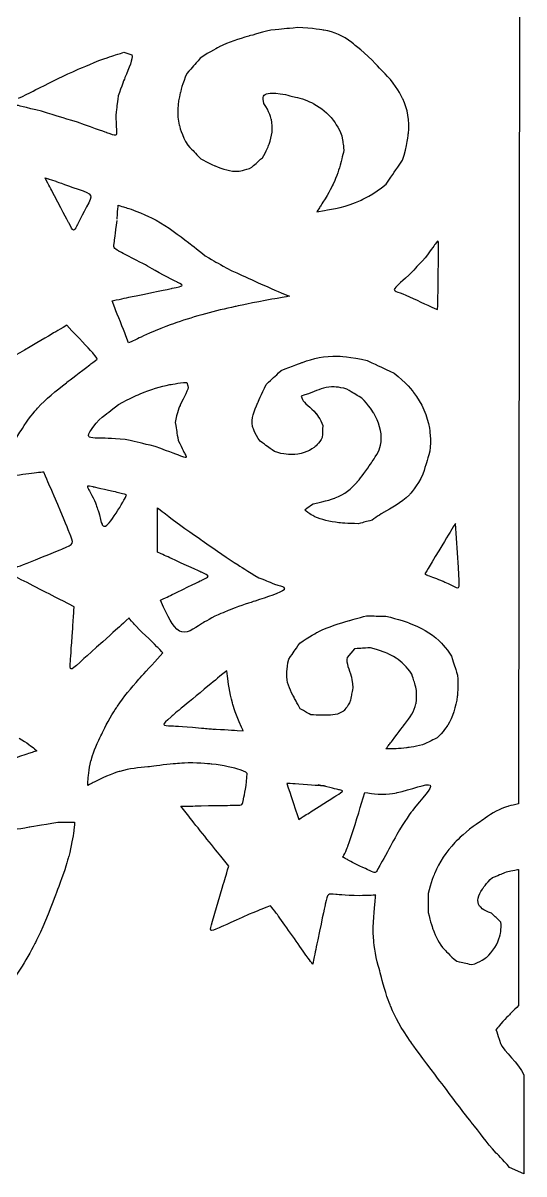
# Model space of a CAD drawing. Extents: x -124 to 557, y -142 to 357.
# Drawn here: x 257.3 to 359, y -142 to 91.7 of the extents above; entities that cross this region are included whole.
import ezdxf

# ---------------------------------------------------------------- set-up
doc = ezdxf.new("R2010")
doc.units = 0
doc.layers.add('layer_1', color=7, linetype='CONTINUOUS')

msp = doc.modelspace()

# ---------------------------------------------------------------- linework, layer by layer
at = {"layer": 'layer_1', "color": 1}
for p, q in [((358.061614, 129.652241), (357.846472, -66.916471)), ((277.770382, 85.726935), (279.44633, 85.219035)), ((306.193688, 75.291969), (306.041705, 76.206457)), ((261.802499, 60.206445), (262.463169, 60.0546)), ((316.961773, 53.349359), (318.485739, 53.60357)), ((275.963949, 33.832502), (275.404738, 35.254762)), ((310.198619, 36.677159), (311.36653, 36.169121)), ((334.360302, 36.663287), (334.360329, 36.663287)), ((267.266525, 29.182979), (266.201089, 30.298819)), ((278.757294, 26.721718), (278.198852, 28.144114)), ((290.541436, 18.695805), (290.795775, 17.984739)), ((313.760677, 15.902331), (314.015016, 15.242192)), ((275.154547, -9.418491), (275.154547, -9.418491)), ((345.6586, -18.865885), (345.049113, -9.926391)), ((284.630316, -15.793333), (284.630316, -14.218047)), ((267.72273, -26.913444), (265.38948, -25.696025)), ((285.849419, -26.916685), (285.239931, -25.545471)), ((289.049214, -31.793079), (289.049214, -31.793079)), ((284.054166, -38.071909), (285.677393, -36.245791)), ((324.553502, -35.399196), (323.080847, -37.176732)), ((298.80148, -40.986775), (298.648985, -39.869387)), ((300.78231, -51.98304), (302.001404, -52.05986)), ((259.66119, -55.703865), (260.168449, -56.109665)), ((331.614532, -55.717032), (330.953871, -55.717032)), ((302.618152, -63.127771), (302.821052, -60.693072)), ((270.461742, -63.127771), (270.512834, -62.316153)), ((310.839457, -62.72633), (310.839457, -62.72633)), ((317.239433, -63.031073), (317.544433, -63.081524)), ((339.944548, -63.081514), (339.944548, -63.081514)), ((318.714422, -63.276778), (318.714422, -63.276769)), ((326.027072, -66.738805), (326.687221, -64.554819)), ((290.952555, -69.416701), (289.329337, -67.387811)), ((312.871204, -68.821827), (313.277654, -70.040921)), ((264.428489, -70.61577), (267.776247, -70.61577)), ((299.067485, -79.560658), (297.444394, -77.531767)), ((357.835979, -80.19906), (357.837811, -107.858241)), ((295.77155, -90.719123), (297.748754, -84.024256)), ((339.538098, -85.11044), (339.538098, -88.971024)), ((357.837811, -107.858241), (357.838131, -107.858332)), ((358.95138, -121.930492), (358.95138, -142.042406)), ((358.95138, -142.042406), (356.031039, -140.692699))]:
    msp.add_line(p, q, dxfattribs=at)
for points in [[(303.145875, 89.006279), (301.012422, 88.396801), (299.082903, 87.787185), (297.152744, 86.82243)], [(307.615948, 90.225382), (305.279329, 89.615895), (303.145875, 89.006279), (303.145875, 89.006279)], [(313.000251, 90.73342), (310.308484, 90.47985), (310.308484, 90.47985), (307.615948, 90.225382)], [(318.333756, 90.225382), (318.333756, 90.225382), (316.047542, 90.631832), (313.000251, 90.73342)], [(324.022794, 87.685479), (322.143039, 89.107866), (320.619192, 89.819188), (318.333756, 90.225382)], [(297.152744, 86.82243), (297.152744, 86.82243), (295.222319, 85.857016), (293.29215, 84.536857)], [(328.136298, 84.130663), (325.901917, 86.263476), (324.022794, 87.685479), (324.022794, 87.685479)], [(268.424044, 82.222268), (268.424044, 82.222268), (271.065397, 83.390445), (273.706888, 84.406254)], [(273.706888, 84.406254), (275.738635, 85.066915), (275.738635, 85.066915), (277.770382, 85.726935)], [(279.44633, 85.219035), (279.700157, 84.406254), (278.786576, 82.476223), (278.024849, 80.59698)], [(293.29215, 84.536857), (291.920808, 82.962487), (291.920808, 82.962487), (290.549081, 81.387594)], [(260.805222, 78.565746), (263.141713, 79.733666), (265.782553, 81.053835), (268.424044, 82.222268)], [(331.895305, 80.1685), (330.016191, 82.149843), (330.016191, 82.149843), (328.136298, 84.130663)], [(278.024849, 80.59698), (278.024849, 80.59698), (277.262601, 78.717216), (276.652857, 76.889019)], [(290.549081, 81.387594), (289.736181, 79.558885), (289.228409, 77.476605), (289.228409, 77.476605)], [(334.384557, 76.257639), (334.384557, 76.257639), (333.41928, 78.339654), (331.895305, 80.1685)], [(256.437378, 76.381247), (258.468475, 77.397185), (260.805222, 78.565746), (260.805222, 78.565746)], [(289.228409, 77.476605), (288.720372, 75.393685), (288.517078, 73.057588), (289.025115, 70.924125)], [(306.041705, 76.206457), (305.888816, 77.120688), (306.701725, 77.425432), (307.870159, 77.425432)], [(307.870159, 77.425432), (307.870159, 77.425432), (309.038335, 77.425432), (310.561404, 77.120688)], [(261.109966, 73.739757), (257.758059, 74.5524), (256.082239, 74.95885), (256.082239, 74.95885)], [(276.652857, 76.889019), (276.399296, 74.908583), (276.399296, 74.908583), (276.145085, 72.927113)], [(307.717526, 72.092824), (307.717526, 72.092824), (307.311204, 73.768782), (306.193688, 75.291969)], [(310.561404, 77.120688), (312.034974, 76.765411), (312.034974, 76.765411), (313.507638, 76.409494)], [(313.507638, 76.409494), (314.930026, 76.003163), (316.352285, 75.241446), (316.352285, 75.241446)], [(316.352285, 75.241446), (317.774545, 74.479197), (319.196804, 73.362588), (320.263925, 71.9402)], [(335.501422, 69.248177), (335.75512, 71.838613), (335.349439, 74.174453), (334.384557, 76.257639)], [(268.424557, 71.504716), (264.767394, 72.622241), (264.767394, 72.622241), (261.109966, 73.739757)], [(276.145085, 72.927113), (276.246663, 70.793522), (276.297718, 69.727189), (276.297718, 69.727189)], [(274.367549, 69.371263), (274.367549, 69.371263), (272.386207, 70.082456), (268.424557, 71.504716)], [(289.025115, 70.924125), (289.025115, 70.924125), (289.533144, 68.790672), (290.752375, 66.860512)], [(307.26068, 67.063669), (307.819241, 68.587516), (308.123857, 70.416353), (307.717526, 72.092824)], [(320.263925, 71.9402), (320.263925, 71.9402), (321.330386, 70.517803), (322.041451, 68.790672)], [(276.297718, 69.727189), (276.348351, 68.660069), (276.348351, 68.660069), (274.367549, 69.371263)], [(322.041451, 68.790672), (322.244745, 67.318008), (322.244745, 67.318008), (322.447911, 65.844703)], [(334.333502, 63.813341), (335.247083, 66.657347), (335.501422, 69.248177), (335.501422, 69.248177)], [(290.752375, 66.860512), (292.073056, 65.48917), (292.073056, 65.48917), (293.393737, 64.117434)], [(305.888816, 64.320728), (306.701725, 65.539831), (307.26068, 67.063669), (307.26068, 67.063669)], [(322.447911, 65.844703), (322.143039, 64.625472), (321.78789, 63.30479), (321.78789, 63.30479)], [(293.393737, 64.117434), (294.815869, 63.30479), (296.339835, 62.644779), (296.339835, 62.644779)], [(303.755491, 62.390303), (304.822474, 63.355845), (304.822474, 63.355845), (305.888816, 64.320728)], [(321.78789, 63.30479), (321.431708, 61.983981), (321.025514, 60.562372), (320.212742, 58.886551)], [(330.980826, 58.936818), (332.657553, 61.375144), (332.657553, 61.375144), (334.333502, 63.813341)], [(296.339835, 62.644779), (297.86381, 61.983981), (299.488447, 61.476594), (300.962018, 61.578309)], [(300.962018, 61.578309), (300.962018, 61.578309), (302.43481, 61.679887), (303.755491, 62.390303)], [(263.732668, 56.549282), (262.768041, 58.377736), (262.768041, 58.377736), (261.802499, 60.206445)], [(262.463169, 60.0546), (262.463169, 60.0546), (262.463169, 60.0546), (263.978712, 59.520907)], [(263.978712, 59.520907), (263.978712, 59.520907), (265.493613, 58.987479), (268.524972, 57.920881)], [(320.212742, 58.886551), (320.212742, 58.886551), (319.39997, 57.209943), (318.180995, 55.279527)], [(325.799817, 55.635573), (325.799817, 55.635573), (328.54262, 56.905072), (330.980826, 58.936818)], [(266.62837, 51.063666), (266.62837, 51.063666), (265.663093, 52.892632), (263.732668, 56.549282)], [(268.524972, 57.920881), (271.555425, 56.85377), (271.555425, 56.85377), (270.234615, 54.313985)], [(270.234615, 54.313985), (268.913934, 51.775117), (268.253914, 50.505353), (268.253914, 50.505353)], [(276.522254, 53.184676), (276.522254, 53.184676), (276.623969, 54.55524), (276.623969, 54.657725)], [(276.623969, 54.657725), (277.944651, 54.251275), (277.944651, 54.251275), (279.265451, 53.844825)], [(279.265451, 53.844825), (281.906163, 52.930465), (284.34436, 51.609784), (284.34436, 51.609784)], [(318.180995, 55.279527), (317.571517, 54.314892), (317.571517, 54.314892), (316.961773, 53.349359)], [(318.485739, 53.60357), (320.009714, 53.857259), (323.056611, 54.365168), (325.799817, 55.635573)], [(275.874805, 47.380189), (275.874805, 47.380189), (276.06203, 48.788586), (276.412518, 51.57999)], [(276.442962, 51.824093), (276.459534, 52.345864), (276.495426, 52.812306), (276.522254, 53.184676)], [(284.34436, 51.609784), (286.782557, 50.289112), (289.017726, 48.56275), (290.897362, 47.090095)], [(268.253914, 50.505353), (267.593253, 49.235204), (267.593253, 49.235204), (266.62837, 51.063666)], [(276.812613, 45.332382), (275.661925, 45.946145), (275.686674, 45.971151), (275.874805, 47.380189)], [(290.897362, 47.090095), (290.897362, 47.090095), (292.776476, 45.616524), (294.299664, 44.397421)], [(340.963956, 46.771351), (340.963956, 46.771351), (340.278417, 45.831474), (338.906553, 43.95171)], [(341.623976, 45.349092), (341.649521, 47.710588), (341.649521, 47.710588), (340.963956, 46.771351)], [(280.290847, 43.516885), (277.963302, 44.718884), (276.812613, 45.332382), (276.812613, 45.332382)], [(341.548071, 38.263322), (341.598339, 42.986827), (341.623976, 45.349092), (341.623976, 45.349092)], [(284.954498, 40.943287), (282.617879, 42.315023), (282.617879, 42.315023), (280.290847, 43.516885)], [(294.299664, 44.397421), (296.4843, 43.127923), (296.4843, 43.127923), (298.668286, 41.857518)], [(338.906553, 43.95171), (337.255994, 42.199829), (337.255994, 42.199829), (335.605051, 40.446914)], [(288.763909, 38.963116), (288.763909, 38.963116), (287.49376, 39.623127), (284.954498, 40.943287)], [(298.668286, 41.857518), (301.512942, 40.536837), (304.103772, 39.368916), (304.103772, 39.368916)], [(335.605051, 40.446914), (333.67502, 38.822277), (332.963698, 38.035023), (332.963698, 38.035023)], [(280.28126, 36.270699), (285.157013, 37.286637), (287.59521, 37.794674), (287.59521, 37.794674)], [(287.59521, 37.794674), (290.033536, 38.302446), (290.033536, 38.302446), (288.763909, 38.963116)], [(304.103772, 39.368916), (306.693952, 38.200346), (309.030049, 37.18493), (310.198619, 36.677159)], [(332.963698, 38.035023), (332.252495, 37.247119), (332.760532, 37.298302), (334.360302, 36.663287)], [(341.446493, 33.489019), (341.497401, 35.876042), (341.497401, 35.876042), (341.548071, 38.263322)], [(275.404738, 35.254762), (277.843063, 35.762671), (277.843063, 35.762671), (280.28126, 36.270699)], [(307.810818, 35.559505), (304.255746, 34.950027), (300.344894, 34.086713), (300.344894, 34.086713)], [(311.36653, 36.169121), (309.589004, 35.864249), (309.589004, 35.864249), (307.810818, 35.559505)], [(334.360329, 36.663287), (335.960355, 36.027897), (338.65302, 34.708122), (340.024105, 34.072851)], [(278.198852, 28.144114), (277.63977, 29.566374), (276.522254, 32.410243), (275.963949, 33.832502)], [(300.344894, 34.086713), (296.433255, 33.222758), (292.166861, 32.105243), (288.509561, 30.835872)], [(340.024105, 34.072851), (340.024105, 34.072851), (341.395182, 33.437845), (341.446493, 33.489019)], [(288.509561, 30.835872), (288.509561, 30.835872), (284.85227, 29.565467), (281.805235, 28.144114)], [(266.201089, 30.298819), (263.969162, 28.980079), (263.969162, 28.980079), (261.737362, 27.661211)], [(271.475519, 24.669635), (270.461129, 25.83587), (268.331439, 28.06702), (267.266525, 29.182979)], [(281.805235, 28.144114), (280.28126, 27.432655), (280.28126, 27.432655), (278.757294, 26.721718)], [(261.737362, 27.661211), (257.274423, 25.024389), (255.042624, 23.705521), (255.042624, 23.705521)], [(270.258229, 21.778081), (271.323664, 22.589562), (271.323664, 22.589562), (272.388578, 23.401171)], [(272.388578, 23.401171), (272.490028, 23.502621), (271.475519, 24.669635), (271.475519, 24.669635)], [(314.015016, 22.759555), (316.198874, 23.521281), (318.433787, 24.130631), (321.176984, 24.029053)], [(321.176984, 24.029053), (321.176984, 24.029053), (323.919796, 23.927347), (327.170243, 23.114831)], [(266.150685, 18.633222), (266.150685, 18.633222), (268.229989, 20.256313), (270.258229, 21.778081)], [(306.649764, 18.2383), (308.173611, 19.660559), (308.173611, 19.660559), (309.697577, 21.082956)], [(309.697577, 21.082956), (311.83038, 21.997306), (314.015016, 22.759555), (314.015016, 22.759555)], [(327.170243, 23.114831), (329.913056, 21.845195), (329.913056, 21.845195), (332.656125, 20.574919)], [(332.656125, 20.574919), (334.890387, 18.847915), (336.566986, 16.664058), (336.566986, 16.664058)], [(260.317822, 13.511169), (261.940913, 15.286114), (264.070612, 17.010132), (266.150685, 18.633222)], [(281.093904, 16.359058), (283.227623, 17.273417), (285.25872, 17.883023), (287.087301, 18.23895)], [(287.087301, 18.23895), (287.087301, 18.23895), (288.91602, 18.594089), (290.541436, 18.695805)], [(290.795775, 17.984739), (291.049473, 17.273417), (289.931957, 15.750348), (289.220764, 14.0744)], [(304.973944, 14.581522), (304.973944, 14.581522), (305.735405, 16.30879), (306.649764, 18.2383)], [(315.945185, 16.66458), (315.945185, 16.66458), (314.776615, 16.207203), (313.760677, 15.902331)], [(319.90722, 17.781573), (318.433787, 17.730116), (317.113234, 17.121434), (315.945185, 16.66458)], [(323.004915, 17.324078), (321.38014, 17.83185), (319.90722, 17.781573), (319.90722, 17.781573)], [(326.0526, 15.495231), (324.528762, 16.409718), (324.528762, 16.409718), (323.004915, 17.324078)], [(336.566986, 16.664058), (338.243072, 14.479422), (339.360716, 11.838581), (339.767038, 9.400384)], [(272.763376, 11.07712), (274.744718, 12.65214), (274.744718, 12.65214), (276.725548, 14.226383)], [(276.725548, 14.226383), (278.960451, 15.444836), (281.093904, 16.359058), (281.093904, 16.359058)], [(289.220764, 14.0744), (289.220764, 14.0744), (288.509561, 12.397929), (288.204689, 10.569082)], [(303.906824, 9.806834), (303.60208, 11.330809), (304.211567, 12.854647), (304.973944, 14.581522)], [(314.015016, 15.242192), (314.268586, 14.581522), (315.792552, 13.565712), (316.757957, 12.397929)], [(328.490925, 12.448197), (328.490925, 12.448197), (327.474859, 14.175456), (326.0526, 15.495231)], [(257.578773, 9.909456), (258.694741, 11.735574), (260.317822, 13.511169), (260.317822, 13.511169)], [(316.757957, 12.397929), (316.757957, 12.397929), (317.722584, 11.229103), (318.129043, 9.908421)], [(330.014772, 6.911791), (330.11635, 8.587612), (329.506862, 10.721065), (328.490925, 12.448197)], [(255.448433, 6.561826), (256.513987, 8.235961), (256.513987, 8.235961), (257.578773, 9.909456)], [(270.681883, 8.232464), (270.681883, 8.232464), (271.037151, 9.146695), (272.763376, 11.07712)], [(288.204689, 10.569082), (288.509561, 8.740501), (288.509561, 8.740501), (288.814433, 6.911791)], [(305.430799, 6.759671), (304.211567, 8.282868), (303.906824, 9.806834), (303.906824, 9.806834)], [(318.129043, 9.908421), (318.078684, 8.689318), (318.078684, 8.689318), (318.027456, 7.470096)], [(339.767038, 9.400384), (339.767038, 9.400384), (340.17336, 6.962187), (339.868497, 4.727796)], [(273.271541, 7.369159), (271.341116, 7.419792), (270.3257, 7.318251), (270.681883, 8.232464)], [(278.046229, 7.114948), (275.201573, 7.318242), (273.271541, 7.369159), (273.271541, 7.369159)], [(284.141854, 5.69256), (281.093904, 6.403626), (281.093904, 6.403626), (278.046229, 7.114948)], [(318.027456, 7.470096), (317.519555, 6.353221), (316.40204, 5.490301), (316.40204, 5.490301)], [(289.017726, 3.86462), (289.017726, 3.86462), (287.392045, 4.474107), (284.141854, 5.69256)], [(288.814433, 6.911791), (289.728664, 5.083851), (290.186297, 4.169629), (290.186297, 4.169629)], [(308.376768, 4.626346), (306.904104, 5.693201), (306.904104, 5.693201), (305.430799, 6.759671)], [(316.40204, 5.490301), (315.284387, 4.626346), (313.557383, 4.016731), (311.83038, 4.016731)], [(329.100284, 4.016731), (329.913056, 5.235184), (330.014772, 6.911791), (330.014772, 6.911791)], [(339.868497, 4.727796), (339.157559, 2.391049), (339.157559, 2.391049), (338.446228, 0.054568)], [(290.186297, 4.169629), (290.643151, 3.255004), (290.643151, 3.255004), (289.017726, 3.86462)], [(311.83038, 4.016731), (311.83038, 4.016731), (310.103386, 4.016731), (308.376768, 4.626346)], [(327.271831, 1.273534), (328.186053, 2.645654), (328.186053, 2.645654), (329.100284, 4.016731)], [(260.469677, 0.374209), (259.505572, 0.272759), (257.680223, 0.069859), (256.006737, -0.234372)], [(261.534462, 0.475659), (261.433012, 0.475659), (260.469677, 0.374209), (260.469677, 0.374209)], [(263.664812, -4.39374), (262.600026, -1.959041), (262.600026, -1.959041), (261.534462, 0.475659)], [(325.087845, -1.570729), (325.087845, -1.570729), (326.255765, -0.250304), (327.271831, 1.273534)], [(338.446228, 0.054568), (337.328584, -2.383629), (335.703159, -4.110632), (335.703159, -4.110632)], [(271.573169, -2.536262), (270.227226, -2.231775), (270.227226, -2.231775), (270.633292, -2.993117)], [(320.668168, -4.770653), (322.598465, -4.009311), (323.919146, -2.89141), (325.087845, -1.570729)], [(266.70822, -11.697188), (266.70822, -11.697188), (265.69383, -9.262489), (263.664812, -4.39374)], [(270.633292, -2.993117), (270.633292, -2.993117), (271.039742, -3.755365), (271.852523, -5.278681)], [(275.611401, -3.449971), (272.918984, -2.841134), (271.573169, -2.536262), (271.573169, -2.536262)], [(278.35447, -4.110632), (276.983384, -3.780371), (276.983384, -3.780371), (275.611401, -3.449971)], [(277.820905, -5.20263), (277.820905, -5.20263), (278.404737, -4.161165), (278.35447, -4.110632)], [(335.703159, -4.110632), (334.077872, -5.837764), (331.945059, -6.85306), (330.472404, -7.716365)], [(271.852523, -5.278681), (272.360551, -6.751473), (272.360551, -6.751473), (272.868461, -8.224787)], [(275.154547, -9.418491), (276.017851, -8.275448), (277.236945, -6.244351), (277.820905, -5.20263)], [(284.630316, -8.021878), (284.630316, -8.021878), (284.630316, -6.548829), (284.630316, -6.752123)], [(284.630316, -6.752123), (286.255869, -8.021878), (286.255869, -8.021878), (287.881422, -9.291898)], [(314.471743, -7.157923), (315.335698, -6.548179), (315.335698, -6.548179), (316.198874, -5.938701)], [(316.198874, -5.938701), (318.73788, -5.532892), (320.668168, -4.770653), (320.668168, -4.770653)], [(272.868461, -8.224787), (273.071489, -9.647175), (273.427672, -10.231135), (273.427672, -10.231135)], [(284.630316, -14.218047), (284.630316, -12.643676), (284.630316, -9.495064), (284.630316, -8.021878)], [(287.881422, -9.291898), (291.13175, -11.627867), (293.874691, -13.558164), (293.874691, -13.558164)], [(316.554663, -8.580192), (316.554663, -8.580192), (315.284387, -7.970576), (314.471743, -7.157923)], [(321.430545, -9.799414), (319.550652, -9.596129), (317.824299, -9.18967), (316.554663, -8.580192)], [(328.186053, -9.291257), (326.763793, -9.646525), (326.763793, -9.646525), (325.341534, -10.002314)], [(330.472404, -7.716365), (330.472404, -7.716365), (328.998834, -8.580192), (328.186053, -9.291257)], [(273.427672, -10.231135), (273.782939, -10.815223), (274.29072, -10.561662), (275.154547, -9.418491)], [(325.341534, -10.002314), (323.309659, -10.002314), (321.430545, -9.799414), (321.430545, -9.799414)], [(344.020732, -11.615433), (344.020732, -11.615433), (342.991582, -13.304338), (340.935086, -16.681899)], [(345.049113, -9.926391), (345.049113, -9.926391), (345.049113, -9.926391), (344.020732, -11.615433)], [(265.339076, -15.095351), (267.72273, -14.131888), (267.72273, -14.131888), (266.70822, -11.697188)], [(293.874691, -13.558164), (296.617888, -15.488461), (298.852013, -17.012299), (300.985466, -18.383384)], [(258.187482, -17.986127), (262.954781, -16.059328), (265.339076, -15.095351), (265.339076, -15.095351)], [(288.186294, -17.418621), (286.408758, -16.605848), (286.408758, -16.605848), (284.630316, -15.793333)], [(253.520855, -19.812245), (255.854233, -18.899186), (255.854233, -18.899186), (258.187482, -17.986127)], [(293.519543, -19.856818), (293.519543, -19.856818), (291.741229, -19.044174), (288.186294, -17.418621)], [(300.985466, -18.383384), (300.985466, -18.383384), (303.118929, -19.755368), (305.150676, -20.974471)], [(340.935086, -16.681899), (339.906458, -18.421474), (339.906458, -18.421474), (338.877427, -20.161561)], [(265.38948, -25.696025), (263.056231, -24.478744), (258.390382, -22.044045), (256.006737, -20.877031)], [(293.621121, -21.482371), (295.297079, -20.669727), (295.297079, -20.669727), (293.519543, -19.856818)], [(305.150676, -20.974471), (307.081092, -21.735932), (307.081092, -21.735932), (309.011132, -22.498308)], [(338.877427, -20.161561), (338.877427, -20.263268), (339.487171, -20.516838), (339.487171, -20.516838)], [(339.487171, -20.516838), (340.096531, -20.771305), (341.315634, -21.177499), (342.496766, -21.672315)], [(344.820429, -22.752135), (345.963472, -23.335958), (345.963472, -23.335958), (345.6586, -18.865885)], [(288.592488, -23.919918), (291.944266, -22.29528), (293.621121, -21.482371), (293.621121, -21.482371)], [(309.011132, -22.498308), (310.839457, -22.802402), (310.280887, -23.411889), (310.280887, -23.411889)], [(342.496766, -21.672315), (342.496766, -21.672315), (343.677899, -22.168037), (344.820429, -22.752135)], [(285.239931, -25.545471), (286.91653, -24.732699), (286.91653, -24.732699), (288.592488, -23.919918)], [(304.43961, -25.697454), (304.43961, -25.697454), (302.102991, -26.45983), (300.37586, -27.06918)], [(310.280887, -23.411889), (309.721804, -24.021633), (306.77622, -24.935855), (304.43961, -25.697454)], [(267.41837, -31.275583), (267.570875, -29.094188), (267.570875, -29.094188), (267.72273, -26.913444)], [(289.049214, -31.793079), (287.677478, -31.031352), (286.459163, -28.288412), (285.849419, -26.916685)], [(300.37586, -27.06918), (298.648985, -27.780511), (298.648985, -27.780511), (296.921725, -28.491577)], [(278.881195, -29.145243), (276.903222, -30.920188), (276.903222, -30.920188), (274.924728, -32.695902)], [(279.895576, -30.413057), (279.895576, -30.413057), (278.779745, -29.246693), (278.881195, -29.145243)], [(293.569947, -30.320287), (291.944266, -31.336224), (290.420685, -32.555327), (289.049214, -31.793079)], [(296.921725, -28.491577), (295.195363, -29.304349), (293.569947, -30.320287), (293.569947, -30.320287)], [(317.239433, -31.945584), (319.271564, -30.929774), (321.607533, -30.218708), (323.537702, -29.659626)], [(323.537702, -29.659626), (323.537702, -29.659626), (325.467733, -29.101321), (326.991708, -28.694862)], [(326.991708, -28.694862), (328.973179, -28.745129), (328.973179, -28.745129), (330.953871, -28.796312)], [(330.953871, -28.796312), (333.391555, -29.304349), (335.677769, -30.167398), (335.677769, -30.167398)], [(335.677769, -30.167398), (337.963205, -31.031352), (340.096531, -32.250584), (341.671807, -33.72311)], [(266.962166, -37.817955), (266.962166, -37.817955), (267.11402, -35.63721), (267.41837, -31.275583)], [(274.924728, -32.695902), (270.867588, -36.347241), (268.838689, -38.173359), (268.838689, -38.173359)], [(284.51102, -34.977455), (283.344144, -33.811092), (281.011545, -31.579942), (279.895576, -30.413057)], [(313.480554, -34.28168), (315.207686, -32.961777), (317.239433, -31.945584), (317.239433, -31.945584)], [(285.677393, -36.245791), (285.677393, -36.144341), (284.51102, -34.977455), (284.51102, -34.977455)], [(311.245523, -37.532649), (312.363039, -35.907234), (312.363039, -35.907234), (313.480554, -34.28168)], [(341.671807, -33.72311), (341.671807, -33.72311), (343.24605, -35.196809), (344.261859, -36.923162)], [(323.080847, -37.176732), (322.826636, -38.243843), (323.537702, -39.666103), (323.893491, -40.93561)], [(327.804608, -35.196168), (326.179183, -35.297746), (326.179183, -35.297746), (324.553502, -35.399196)], [(331.411376, -36.415134), (331.411376, -36.415134), (329.836483, -35.70394), (327.804608, -35.196168)], [(334.915521, -38.903863), (334.102621, -38.040559), (332.985618, -37.126328), (331.411376, -36.415134)], [(344.261859, -36.923162), (344.871603, -38.853459), (344.871603, -38.853459), (345.48109, -40.783628)], [(268.838689, -38.173359), (266.80967, -39.99935), (266.80967, -39.99935), (266.962166, -37.817955)], [(280.85969, -41.571394), (280.85969, -41.571394), (282.431726, -39.79645), (284.054166, -38.071909)], [(310.839457, -41.0885), (310.839457, -41.0885), (310.737742, -39.462946), (311.245523, -37.532649)], [(336.236202, -40.580334), (335.728165, -39.767818), (334.915521, -38.903863), (334.915521, -38.903863)], [(276.497541, -47.048852), (277.765236, -45.172457), (279.286867, -43.347117), (280.85969, -41.571394)], [(298.648985, -39.869387), (296.363283, -41.748373), (296.363283, -41.748373), (294.077976, -43.628266)], [(299.817418, -46.370428), (299.258335, -44.338681), (298.9536, -42.104291), (298.80148, -40.986775)], [(312.312634, -45.253828), (311.651973, -44.034597), (310.940779, -42.714053), (310.839457, -41.0885)], [(323.893491, -40.93561), (323.893491, -40.93561), (324.248767, -42.206015), (324.248767, -43.323531)], [(337.048846, -43.221825), (336.642396, -41.901143), (336.642396, -41.901143), (336.236202, -40.580334)], [(345.48109, -40.783628), (345.683734, -42.917081), (345.429907, -45.050534), (345.429907, -45.050534)], [(294.077976, -43.628266), (289.506069, -47.386622), (287.373394, -49.215075), (287.373394, -49.215075)], [(324.248767, -43.323531), (323.995197, -44.592901), (323.995197, -44.592901), (323.740986, -45.863315)], [(337.048846, -46.573731), (337.048846, -46.573731), (337.353718, -45.049756), (337.048846, -43.221825)], [(301.18876, -50.231013), (300.37586, -48.402431), (299.817418, -46.370428), (299.817418, -46.370428)], [(313.582261, -47.589669), (312.972782, -46.472922), (312.312634, -45.253828), (312.312634, -45.253828)], [(323.740986, -45.863315), (323.23283, -47.284925), (322.318598, -48.046523), (322.318598, -48.046523)], [(334.712227, -50.789464), (335.829752, -49.3168), (336.743974, -48.097697), (337.048846, -46.573731)], [(345.429907, -45.050534), (345.175568, -47.183988), (344.465153, -49.3168), (343.500261, -50.89117)], [(274.214568, -50.853465), (275.229078, -48.925897), (276.497541, -47.048852), (276.497541, -47.048852)], [(315.715851, -48.808634), (314.649381, -48.199147), (314.649381, -48.199147), (313.582261, -47.589669)], [(318.661948, -48.91035), (318.661948, -48.91035), (317.239433, -48.91035), (315.715851, -48.808634)], [(322.318598, -48.046523), (321.404248, -48.808634), (320.084208, -48.91035), (318.661948, -48.91035)], [(272.388578, -54.606905), (273.301637, -52.72986), (273.301637, -52.72986), (274.214568, -50.853465)], [(287.373394, -49.215075), (285.239931, -51.043922), (285.544803, -50.942344), (287.474972, -51.043922)], [(287.474972, -51.043922), (287.474972, -51.043922), (289.405388, -51.145372), (292.960203, -51.450116)], [(302.001404, -52.05986), (302.001404, -52.05986), (302.001404, -52.05986), (301.18876, -50.231013)], [(332.27468, -53.990028), (333.594711, -52.263025), (334.712227, -50.789464), (334.712227, -50.789464)], [(343.500261, -50.89117), (343.500261, -50.89117), (342.534728, -52.466063), (341.315634, -53.482128)], [(256.566736, -53.52247), (258.13955, -54.486584), (259.153931, -55.298065), (259.66119, -55.703865)], [(292.960203, -51.450116), (294.687463, -51.602227), (294.687463, -51.602227), (296.414594, -51.754988)], [(294.687463, -51.602236), (297.12566, -51.754997), (299.563207, -51.90698), (300.78231, -51.98304)], [(341.315634, -53.482128), (339.842841, -54.193194), (339.842841, -54.193194), (338.369656, -54.90426)], [(271.121534, -58.156913), (271.121534, -58.156913), (271.577747, -56.432245), (272.388578, -54.606905)], [(330.953871, -55.717032), (331.614532, -54.853205), (331.614532, -54.853205), (332.27468, -53.990028)], [(335.118558, -55.514003), (333.594711, -55.717032), (332.27468, -55.717032), (331.614532, -55.717032)], [(338.369656, -54.90426), (336.642396, -55.31071), (335.118558, -55.514003), (335.118558, -55.514003)], [(257.73375, -56.921283), (255.29905, -57.732764), (252.914746, -58.493319), (252.914746, -58.493319)], [(260.168449, -56.109665), (258.951159, -56.515474), (258.951159, -56.515474), (257.73375, -56.921283)], [(270.512834, -62.316153), (270.563192, -61.504544), (270.664688, -59.881454), (271.121534, -58.156913)], [(276.95359, -60.287263), (276.95359, -60.287263), (274.924691, -60.895972), (272.693542, -62.011803)], [(282.685644, -59.374204), (280.808599, -59.577104), (278.982609, -59.678554), (276.95359, -60.287263)], [(286.488829, -58.866944), (284.562038, -59.171304), (282.685644, -59.374204), (282.685644, -59.374204)], [(290.851105, -58.562594), (288.670361, -58.714449), (288.670361, -58.714449), (286.488829, -58.866944)], [(295.618404, -58.815899), (295.618404, -58.815899), (293.285155, -58.562594), (290.851105, -58.562594)], [(301.400862, -59.982913), (300.183453, -59.577104), (297.951654, -59.069854), (295.618404, -58.815899)], [(302.821052, -60.693072), (302.618152, -60.388713), (301.400862, -59.982913), (301.400862, -59.982913)], [(272.693542, -62.011803), (271.577711, -62.569457), (271.577711, -62.569457), (270.461742, -63.127771)], [(313.261063, -62.895416), (312.050128, -62.810722), (312.050128, -62.810722), (310.839457, -62.72633)], [(310.839457, -62.72633), (311.651973, -65.164527), (312.464745, -67.602724), (312.871204, -68.821827)], [(318.103387, -63.234101), (318.103387, -63.234101), (315.681772, -63.064887), (313.261063, -62.895416)], [(318.966692, -63.437395), (318.103387, -63.234101), (318.103387, -63.234101), (317.239433, -63.031073)], [(317.544433, -63.081524), (317.789836, -63.122818), (318.232828, -63.19658), (318.714422, -63.276778)], [(333.240213, -64.60548), (335.93198, -64.047047), (339.385465, -62.62466), (339.944548, -63.081514)], [(339.944548, -63.081514), (340.502981, -63.53901), (338.166362, -65.875629), (336.337524, -68.26278)], [(302.009443, -66.271852), (302.009443, -66.271852), (302.212343, -65.257461), (302.618152, -63.127771)], [(316.325201, -68.110761), (319.372364, -66.180464), (320.896211, -65.214931), (320.896211, -65.214931)], [(318.714422, -63.276769), (318.510744, -63.262669), (318.307066, -63.248385), (318.103387, -63.234101)], [(321.557, -64.047011), (321.557, -64.047011), (320.693045, -63.843845), (318.966692, -63.437395)], [(320.896211, -65.214931), (322.420177, -64.250305), (322.420177, -64.250305), (321.557, -64.047011)], [(326.687221, -64.554819), (327.652369, -64.707058), (327.652369, -64.707058), (328.617389, -64.859819)], [(328.617389, -64.859819), (330.547421, -65.164563), (333.240213, -64.60548), (333.240213, -64.60548)], [(289.329337, -67.387811), (291.40941, -67.336811), (291.40941, -67.336811), (293.488705, -67.286361)], [(293.488705, -67.286361), (297.647294, -67.184911), (299.727239, -67.184911), (299.727239, -67.184911)], [(299.727239, -67.184911), (301.806543, -67.184911), (301.806543, -67.286361), (302.009443, -66.271852)], [(323.23283, -75.475143), (324.04573, -73.291285), (325.366411, -68.923442), (326.027072, -66.738805)], [(355.792448, -67.383562), (355.792448, -67.383562), (353.55728, -68.044352), (352.13502, -69.059383)], [(357.846472, -66.916471), (357.114805, -67.040079), (356.421365, -67.197757), (355.792448, -67.383562)], [(297.444394, -77.531767), (295.821304, -75.502868), (292.575646, -71.4456), (290.952555, -69.416701)], [(313.277654, -70.040921), (314.801236, -69.075516), (314.801236, -69.075516), (316.325201, -68.110761)], [(336.337524, -68.26278), (336.337524, -68.26278), (334.509071, -70.650701), (333.188911, -73.088129)], [(352.13502, -69.059383), (350.407889, -70.278614), (350.407889, -70.278614), (348.680886, -71.49758)], [(253.016196, -71.172775), (254.487432, -72.441111), (256.11066, -72.036089), (258.595626, -71.579234)], [(258.595626, -71.579234), (258.595626, -71.579234), (261.081508, -71.12302), (264.428489, -70.61577)], [(267.623752, -72.340439), (267.471897, -73.55772), (267.167538, -75.484519), (266.609233, -77.563814)], [(267.776247, -70.61577), (267.776247, -71.12302), (267.623752, -72.340439), (267.623752, -72.340439)], [(348.680886, -71.49758), (346.649661, -72.919967), (344.922657, -74.748686), (344.922657, -74.748686)], [(333.188911, -73.088129), (332.020991, -75.221582), (332.020991, -75.221582), (330.852421, -77.355036)], [(344.922657, -74.748686), (343.195526, -76.577267), (341.773257, -78.811658), (340.858907, -80.945239)], [(322.115305, -77.659779), (322.420177, -77.659779), (323.23283, -75.475143), (323.23283, -75.475143)], [(266.609233, -77.563814), (266.609233, -77.563814), (266.051707, -79.643887), (265.240098, -81.875036)], [(324.147445, -78.777295), (323.131242, -78.21834), (323.131242, -78.21834), (322.115305, -77.659779)], [(327.652369, -80.453253), (327.652369, -80.453253), (326.483927, -79.894811), (324.147445, -78.777295)], [(330.852421, -77.355036), (329.836483, -79.183489), (329.328446, -80.097976), (329.328446, -80.097976)], [(297.748754, -84.024256), (298.408508, -81.792457), (298.408508, -81.792457), (299.067485, -79.560658)], [(329.328446, -80.097976), (328.820546, -81.012336), (328.820546, -81.012336), (327.652369, -80.453253)], [(340.858907, -80.945239), (340.858907, -80.945239), (339.944548, -83.078693), (339.538098, -85.11044)], [(352.54147, -81.859471), (354.421234, -81.09735), (354.421234, -81.09735), (355.420847, -80.692191)], [(355.420847, -80.692191), (356.607162, -80.382787), (357.835979, -80.19906), (357.835979, -80.19906)], [(265.240098, -81.875036), (264.124139, -84.867262), (264.124139, -84.867262), (263.008298, -87.860266)], [(350.509595, -84.196209), (350.509595, -84.196209), (351.322239, -82.976986), (352.54147, -81.859471)], [(320.776357, -85.29207), (319.153267, -85.140215), (319.153267, -84.937315), (318.646017, -87.270565)], [(325.645115, -85.546025), (322.399575, -85.444575), (320.776357, -85.29207), (320.776357, -85.29207)], [(328.891423, -85.444575), (327.268196, -85.494933), (327.268196, -85.494933), (325.645115, -85.546025)], [(328.739569, -86.71226), (328.739569, -86.71226), (328.891423, -85.241665), (328.891423, -85.444575)], [(349.951812, -87.650215), (349.291014, -86.735993), (349.696823, -85.415312), (350.509595, -84.196209)], [(263.008298, -87.860266), (261.588758, -91.613184), (259.76264, -95.214164), (259.76264, -95.214164)], [(307.487551, -87.574915), (305.357202, -88.436929), (305.357202, -88.436929), (303.226852, -89.299583)], [(309.161165, -89.705264), (309.161165, -89.705264), (307.689801, -87.676365), (307.487551, -87.574915)], [(318.646017, -87.270565), (318.646017, -87.270565), (318.138758, -89.603814), (317.124377, -94.472517)], [(328.43521, -94.015708), (328.282714, -91.327704), (328.587064, -88.183624), (328.739569, -86.71226)], [(352.338048, -89.072612), (350.611695, -88.564574), (349.951812, -87.650215), (349.951812, -87.650215)], [(297.140823, -92.037863), (295.111795, -92.950923), (295.111795, -92.950923), (295.77155, -90.719123)], [(303.226852, -89.299583), (299.169713, -91.124932), (297.140823, -92.037863), (297.140823, -92.037863)], [(314.740723, -97.617376), (313.370809, -95.690009), (310.631759, -91.734283), (309.161165, -89.705264)], [(339.538098, -88.971024), (339.944548, -90.798837), (340.503759, -92.373207), (340.503759, -92.373207)], [(354.268473, -90.901449), (353.303719, -89.986962), (353.303719, -89.986962), (352.338048, -89.072612)], [(354.065308, -93.74519), (354.065308, -93.74519), (354.471767, -92.221352), (354.268473, -90.901449)], [(340.503759, -92.373207), (341.062064, -93.948484), (341.773257, -95.269101), (342.84025, -96.488241)], [(259.76264, -95.214164), (257.93665, -98.815914), (255.70485, -102.265123), (253.421877, -105.15599)], [(317.124377, -94.472517), (316.617117, -96.957676), (316.617117, -96.957676), (316.109867, -99.443384)], [(329.195773, -98.936317), (328.587064, -96.704326), (328.43521, -94.015708), (328.43521, -94.015708)], [(351.322239, -98.062455), (352.64292, -96.99604), (353.658858, -95.269101), (354.065308, -93.74519)], [(316.109867, -99.443384), (316.109867, -99.544834), (314.740723, -97.617376), (314.740723, -97.617376)], [(342.84025, -96.488241), (342.84025, -96.488241), (343.90672, -97.707289), (345.328979, -98.824887)], [(348.376792, -99.535953), (350.001567, -99.129695), (351.322239, -98.062455), (351.322239, -98.062455)], [(330.413054, -103.501293), (329.804483, -101.218485), (329.804483, -101.218485), (329.195773, -98.936317)], [(345.328979, -98.824887), (346.852817, -99.179962), (346.852817, -99.179962), (348.376792, -99.535953)], [(331.934054, -108.065719), (331.934054, -108.065719), (331.021123, -105.83391), (330.413054, -103.501293)], [(335.890512, -115.064854), (334.064522, -112.427245), (332.847113, -110.297527), (331.934054, -108.065719)], [(356.351339, -109.338788), (356.351339, -109.338788), (355.386062, -110.30412), (354.268418, -111.523168)], [(357.838131, -107.858332), (357.38438, -108.337656), (356.891643, -108.798668), (356.351339, -109.338788)], [(354.268418, -111.523168), (353.760381, -112.132967), (353.760381, -112.132967), (353.252481, -112.742308)], [(353.252481, -112.742308), (353.354453, -112.742399), (354.169743, -115.536028), (354.169743, -115.536028)], [(340.151211, -120.847321), (337.716512, -117.702462), (335.890512, -115.064854), (335.890512, -115.064854)], [(354.169743, -115.536028), (354.955046, -117.13588), (357.819608, -119.528013), (358.95138, -121.930492)], [(344.513479, -126.629788), (342.332734, -123.738188), (342.332734, -123.738188), (340.151211, -120.847321)], [(348.266268, -131.498472), (348.266268, -131.498472), (346.440278, -129.266664), (344.513479, -126.629788)], [(353.3407, -137.788098), (351.261021, -135.556198), (350.092258, -133.730281), (348.266268, -131.498472)], [(356.031039, -140.692699), (354.63612, -139.178183), (353.3407, -137.788098), (353.3407, -137.788098)]]:
    msp.add_open_spline(points, degree=3, dxfattribs=at)

doc.saveas('drawing.dxf')
